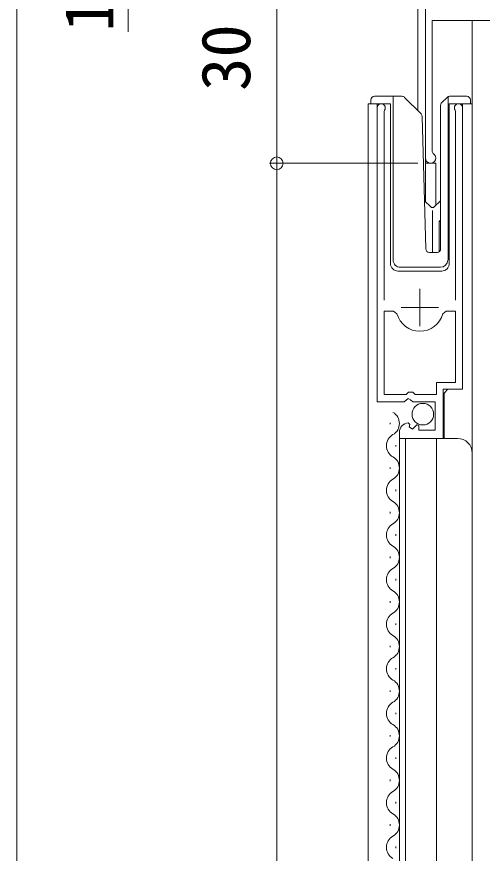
# Model space of a CAD drawing. Units: millimetres, scale not verified. Extents: x -990 to 990, y -1600 to 1603.
# Drawn here: x -611.7 to -549, y -639.5 to -527 of the extents above; entities that cross this region are included whole.
import ezdxf
from ezdxf.enums import TextEntityAlignment as Align

# ---------------------------------------------------------------- set-up
doc = ezdxf.new("R2010")
doc.units = ezdxf.units.MM
doc.header["$LTSCALE"] = 8
for name, color, linetype, lineweight in [('0-3_YKK_11', 2, 'Continuous', 9), ('0-4_YKK_12', 4, 'Continuous', 9), ('0-5_YKK_13', 6, 'Continuous', 9), ('0-7_YSS_K', 7, 'Continuous', 9)]:
    doc.layers.add(name, color=color, linetype=linetype, lineweight=lineweight)
doc.styles.add('ＭＳ ゴシック', font='')
doc.styles.get('ＭＳ ゴシック').set_extended_font_data('MS Gothic')

msp = doc.modelspace()

# ---------------------------------------------------------------- linework, layer by layer
at = {"layer": '0-3_YKK_11'}
for p, q in [((-611.692, -750.835), (-611.692, -400.774)), ((-557.692, -516.694), (-557.692, -539.643)), ((-556.692, -516.694), (-556.692, -551.893)), ((-550.391, -750.835), (-550.391, -527.494)), ((-564.391, -538.693), (-561.391, -538.693)), ((-564.391, -538.693), (-564.391, -750.835)), ((-563.191, -538.693), (-563.191, -568.295)), ((-561.391, -538.693), (-561.391, -560.193)), ((-553.491, -538.693), (-550.391, -538.693)), ((-553.491, -560.193), (-553.491, -538.693)), ((-553.491, -538.693), (-553.491, -558.693)), ((-551.691, -538.693), (-551.691, -576.592)), ((-550.391, -538.693), (-550.391, -585.882)), ((-555.292, -546.694), (-556.692, -546.694)), ((-555.292, -546.694), (-555.292, -552.369)), ((-560.391, -561.193), (-554.491, -561.193)), ((-553.691, -577.095), (-554.191, -577.595)), ((-554.191, -577.595), (-554.191, -583.695)), ((-560.191, -583.695), (-552.391, -583.695)), ((-560.191, -750.835), (-560.191, -583.695)), ((-559.391, -750.835), (-559.391, -583.695)), ((-555.191, -750.835), (-555.191, -583.695))]:
    msp.add_line(p, q, dxfattribs=at)
for centre, radius, start, end in [((-560.391, -560.193), 1, 180, 270), ((-554.491, -560.193), 1, 270, 0), ((-552.391, -585.695), 2, 0, 90)]:
    msp.add_arc(centre, radius, start, end, dxfattribs=at)
at = {"layer": '0-4_YKK_12'}
for p, q in [((-563.542, -537.693), (-561.042, -537.693)), ((-561.042, -537.693), (-559.849, -537.693)), ((-561.042, -538.193), (-561.042, -537.693)), ((-553.642, -537.986), (-553.642, -537.738)), ((-553.435, -537.693), (-551.142, -537.693)), ((-564.042, -538.693), (-564.042, -538.193)), ((-561.042, -538.193), (-561.042, -559.693)), ((-559.496, -537.84), (-557.267, -540.068)), ((-554.496, -538.547), (-553.788, -537.84)), ((-553.642, -538.4), (-553.642, -537.986)), ((-553.642, -559.694), (-553.642, -538.4)), ((-550.642, -538.193), (-550.642, -538.693)), ((-554.642, -558.21), (-554.642, -538.9)), ((-556.655, -558.206), (-557.121, -540.409)), ((-555.981, -552.57), (-556.823, -551.769)), ((-554.642, -551.751), (-555.503, -552.57)), ((-555.742, -553.059), (-555.742, -558.693)), ((-554.842, -554.528), (-554.842, -558.614)), ((-556.155, -558.693), (-555.125, -558.693)), ((-560.042, -560.693), (-554.677, -560.693)), ((-561.45, -581.594), (-561.45, -581.794)), ((-560.69, -584.594), (-560.69, -584.794)), ((-561.45, -587.594), (-561.45, -587.794)), ((-560.69, -590.594), (-560.69, -590.794)), ((-561.45, -593.594), (-561.45, -593.794)), ((-560.69, -596.594), (-560.69, -596.794)), ((-561.45, -599.594), (-561.45, -599.794)), ((-560.69, -602.594), (-560.69, -602.794)), ((-561.45, -605.594), (-561.45, -605.794)), ((-560.69, -608.594), (-560.69, -608.794)), ((-561.45, -611.594), (-561.45, -611.794)), ((-560.69, -614.594), (-560.69, -614.794)), ((-561.45, -617.594), (-561.45, -617.794)), ((-560.69, -620.594), (-560.69, -620.794)), ((-561.45, -623.594), (-561.45, -623.794)), ((-560.69, -626.594), (-560.69, -626.794)), ((-561.45, -629.594), (-561.45, -629.794)), ((-560.69, -632.594), (-560.69, -632.794)), ((-561.45, -635.594), (-561.45, -635.794)), ((-560.69, -638.594), (-560.69, -638.794))]:
    msp.add_line(p, q, dxfattribs=at)
for points in [[(-553.742, -537.798), (-553.74, -537.797), (-553.739, -537.796), (-553.738, -537.795), (-553.737, -537.795), (-553.735, -537.794), (-553.734, -537.793), (-553.733, -537.792), (-553.732, -537.791), (-553.73, -537.79), (-553.729, -537.789), (-553.728, -537.788), (-553.726, -537.787), (-553.725, -537.786), (-553.724, -537.785), (-553.722, -537.784), (-553.721, -537.783), (-553.72, -537.782), (-553.718, -537.781), (-553.717, -537.78), (-553.716, -537.78), (-553.715, -537.779), (-553.713, -537.778), (-553.712, -537.777), (-553.711, -537.776), (-553.709, -537.775), (-553.708, -537.774), (-553.707, -537.773), (-553.705, -537.773), (-553.704, -537.772), (-553.702, -537.771), (-553.701, -537.77), (-553.7, -537.769), (-553.698, -537.768), (-553.697, -537.767), (-553.696, -537.767), (-553.694, -537.766), (-553.693, -537.765), (-553.692, -537.764), (-553.69, -537.763)], [(-553.69, -537.763), (-553.689, -537.762), (-553.687, -537.762), (-553.686, -537.761), (-553.685, -537.76), (-553.683, -537.759), (-553.682, -537.758), (-553.681, -537.758), (-553.679, -537.757), (-553.678, -537.756), (-553.676, -537.755), (-553.675, -537.755), (-553.674, -537.754), (-553.672, -537.753), (-553.671, -537.752), (-553.669, -537.752), (-553.668, -537.751), (-553.666, -537.75), (-553.665, -537.749), (-553.664, -537.749), (-553.662, -537.748), (-553.661, -537.747), (-553.659, -537.746), (-553.658, -537.746), (-553.656, -537.745), (-553.655, -537.744), (-553.654, -537.744), (-553.652, -537.743), (-553.651, -537.742), (-553.649, -537.742), (-553.648, -537.741), (-553.646, -537.74), (-553.645, -537.739), (-553.643, -537.739), (-553.642, -537.738)], [(-553.788, -537.84), (-553.787, -537.839), (-553.786, -537.837), (-553.785, -537.836), (-553.784, -537.835), (-553.783, -537.834), (-553.782, -537.833), (-553.78, -537.832), (-553.779, -537.831), (-553.778, -537.83), (-553.777, -537.829), (-553.776, -537.827), (-553.775, -537.826), (-553.773, -537.825), (-553.772, -537.824), (-553.771, -537.823), (-553.77, -537.822), (-553.769, -537.821), (-553.768, -537.82), (-553.766, -537.819), (-553.765, -537.818), (-553.764, -537.817), (-553.763, -537.816), (-553.762, -537.815), (-553.76, -537.814), (-553.759, -537.813), (-553.758, -537.811), (-553.757, -537.81), (-553.755, -537.809), (-553.754, -537.808), (-553.753, -537.807), (-553.752, -537.806), (-553.75, -537.805), (-553.749, -537.804), (-553.748, -537.803), (-553.747, -537.802), (-553.746, -537.801), (-553.744, -537.8), (-553.743, -537.799), (-553.742, -537.798)], [(-555.968, -552.581), (-555.97, -552.58), (-555.971, -552.578), (-555.973, -552.577), (-555.974, -552.576), (-555.975, -552.575), (-555.977, -552.573), (-555.978, -552.572), (-555.98, -552.571), (-555.981, -552.57)], [(-555.816, -552.651), (-555.821, -552.65), (-555.826, -552.649), (-555.831, -552.648), (-555.836, -552.646), (-555.841, -552.645), (-555.846, -552.644), (-555.851, -552.642), (-555.856, -552.641), (-555.86, -552.64), (-555.865, -552.638), (-555.869, -552.636), (-555.874, -552.635), (-555.878, -552.633), (-555.883, -552.631), (-555.887, -552.629), (-555.892, -552.628), (-555.896, -552.626), (-555.901, -552.624), (-555.905, -552.622), (-555.909, -552.619), (-555.913, -552.617), (-555.917, -552.615), (-555.921, -552.613), (-555.925, -552.611), (-555.929, -552.609), (-555.932, -552.607), (-555.936, -552.605), (-555.94, -552.602), (-555.943, -552.6), (-555.947, -552.597), (-555.951, -552.595), (-555.954, -552.592), (-555.958, -552.59), (-555.961, -552.587), (-555.963, -552.586), (-555.964, -552.585), (-555.965, -552.583), (-555.967, -552.582), (-555.968, -552.581)], [(-555.615, -552.637), (-555.62, -552.638), (-555.625, -552.64), (-555.63, -552.641), (-555.635, -552.643), (-555.64, -552.644), (-555.645, -552.646), (-555.65, -552.647), (-555.655, -552.648), (-555.66, -552.649), (-555.665, -552.65), (-555.67, -552.651), (-555.675, -552.652), (-555.681, -552.653), (-555.686, -552.654), (-555.691, -552.655), (-555.696, -552.655), (-555.701, -552.656), (-555.707, -552.656), (-555.712, -552.657), (-555.717, -552.657), (-555.723, -552.658), (-555.728, -552.658), (-555.733, -552.658), (-555.738, -552.658), (-555.744, -552.658), (-555.749, -552.658), (-555.754, -552.658), (-555.759, -552.658), (-555.765, -552.657), (-555.77, -552.657), (-555.775, -552.657), (-555.78, -552.656), (-555.786, -552.656), (-555.791, -552.655), (-555.796, -552.654), (-555.801, -552.654), (-555.806, -552.653), (-555.811, -552.652), (-555.816, -552.651)], [(-555.503, -552.57), (-555.504, -552.57), (-555.505, -552.571), (-555.506, -552.572), (-555.506, -552.573), (-555.507, -552.574), (-555.508, -552.575), (-555.509, -552.575), (-555.51, -552.576), (-555.511, -552.577), (-555.512, -552.578), (-555.513, -552.578), (-555.514, -552.579), (-555.515, -552.58), (-555.515, -552.581), (-555.519, -552.584), (-555.522, -552.586), (-555.525, -552.589), (-555.529, -552.591), (-555.532, -552.594), (-555.535, -552.596), (-555.539, -552.599), (-555.542, -552.601), (-555.546, -552.603), (-555.55, -552.605), (-555.553, -552.608), (-555.557, -552.61), (-555.56, -552.612), (-555.564, -552.614), (-555.569, -552.616), (-555.573, -552.619), (-555.578, -552.621), (-555.582, -552.623), (-555.587, -552.625), (-555.591, -552.627), (-555.596, -552.629), (-555.601, -552.631), (-555.606, -552.633), (-555.61, -552.635), (-555.615, -552.637)], [(-554.642, -554.528), (-554.842, -554.528), (-554.642, -554.337)]]:
    msp.add_lwpolyline(points, dxfattribs=at)
msp.add_circle((-557.041, -580.445), 1.45, dxfattribs=at)
for centre, radius, start, end in [((-563.542, -538.193), 0.5, 90, 180), ((-559.849, -538.193), 0.5, 45, 90), ((-553.435, -538.193), 0.5, 90, 114.4698), ((-551.142, -538.193), 0.5, 0, 90), ((-554.142, -538.9), 0.5, 135, 180), ((-557.621, -540.422), 0.5, 1.5, 45), ((-556.155, -558.193), 0.5, 181.5, 270), ((-555.142, -558.21), 0.5, 272, 0), ((-560.042, -559.693), 1, 180, 270), ((-554.677, -559.693), 1, 270, 358), ((-561.908, -581.694), 1.718, 299.19051, 60.80923), ((-560.232, -584.694), 1.718, 119.19924, 240.8005), ((-561.908, -587.694), 1.718, 299.19051, 60.80923), ((-560.232, -590.694), 1.718, 119.19924, 240.8005), ((-561.908, -593.694), 1.718, 299.19051, 60.80923), ((-560.232, -596.694), 1.718, 119.19924, 240.8005), ((-561.908, -599.694), 1.718, 299.19051, 60.80923), ((-560.232, -602.694), 1.718, 119.19924, 240.8005), ((-561.908, -605.694), 1.718, 299.19051, 60.80923), ((-560.232, -608.694), 1.718, 119.19924, 240.8005), ((-561.908, -611.694), 1.718, 299.19051, 60.80923), ((-560.232, -614.694), 1.718, 119.19924, 240.8005), ((-561.908, -617.694), 1.718, 299.19051, 60.80923), ((-560.232, -620.694), 1.718, 119.19924, 240.8005), ((-561.908, -623.694), 1.718, 299.19051, 60.80923), ((-560.232, -626.694), 1.718, 119.19924, 240.8005), ((-561.908, -629.694), 1.718, 299.19051, 60.80923), ((-560.232, -632.694), 1.718, 119.19924, 240.8005), ((-561.908, -635.694), 1.718, 299.19051, 60.80923), ((-560.232, -638.694), 1.718, 119.19924, 240.8005)]:
    msp.add_arc(centre, radius, start, end, dxfattribs=at)
at = {"layer": '0-5_YKK_13'}
for p, q in [((-576.692, -546.694), (-576.692, -516.694)), ((-557.692, -546.694), (-577.692, -546.694)), ((-557.692, -546.694), (-577.692, -546.694)), ((-576.692, -1123.694), (-576.692, -546.694))]:
    msp.add_line(p, q, dxfattribs=at)
msp.add_lwpolyline([(-576.692, -516.194), (-596.692, -524.22), (-596.692, -529.02)], dxfattribs=at)
msp.add_circle((-576.692, -546.694), 0.85, dxfattribs=at)
msp.add_circle((-576.692, -546.694), 0.85, dxfattribs=at)
at = {"layer": '0-7_YSS_K'}
for p, q in [((-557.441, -568.595), (-557.441, -563.595)), ((-562.241, -577.795), (-562.241, -566.595)), ((-559.941, -566.095), (-554.941, -566.095))]:
    msp.add_line(p, q, dxfattribs=at)
for points in [[(-555.148, -520.539), (-555.08, -520.157), (-555.892, -518.75), (-555.892, -517.494), (-554.692, -517.494), (-554.692, -516.694), (-556.692, -516.694), (-556.692, -545.994)], [(-555.642, -545.388), (-555.792, -545.128), (-555.792, -527.494), (-537.692, -527.494), (-537.692, -538.194), (-537.992, -538.494), (-537.992, -549.694), (-536.392, -549.694), (-536.392, -527.494), (-531.292, -527.494), (-531.292, -526.794)], [(-563.191, -539.245), (-563.191, -578.795), (-559.56, -578.795), (-559.02, -578.342), (-558.691, -578.495), (-558.391, -578.795), (-555.391, -578.795), (-555.391, -582.595), (-557.591, -582.595), (-557.591, -581.961), (-557.838, -581.859), (-558.415, -582.436), (-558.883, -582.166), (-558.798, -581.847), (-559.009, -581.596)], [(-562.241, -565.095), (-562.241, -539.727), (-562.188, -539.557)], [(-560.191, -582.89), (-560.191, -583.695), (-554.291, -583.695), (-554.291, -577.095), (-551.691, -577.095), (-551.691, -539.245)], [(-552.694, -539.557), (-552.641, -539.727), (-552.641, -565.095)], [(-562.241, -577.795), (-562.241, -566.595), (-561.004, -566.595), (-560.522, -566.96)], [(-554.36, -566.96), (-553.879, -566.595), (-552.641, -566.595), (-552.641, -576.195), (-555.191, -576.195), (-555.191, -577.795), (-558.091, -577.795), (-558.391, -577.495), (-558.991, -577.495), (-559.291, -577.795), (-562.241, -577.795)]]:
    msp.add_lwpolyline(points, dxfattribs=at)
for centre, radius, start, end in [((-562.641, -539.245), 0.55, 325.43955, 179.99998), ((-552.241, -539.245), 0.55, 0.00002, 214.56068), ((-555.992, -545.994), 0.7, 180.00006, 60.00004), ((-557.441, -566.095), 3.2, 195.68061, 269.99999), ((-557.441, -566.095), 3.2, 270.00002, 344.3194), ((-558.891, -582.89), 1.3, 95.2159, 180.00002)]:
    msp.add_arc(centre, radius, start, end, dxfattribs=at)

# ---------------------------------------------------------------- texts
at = {"layer": '0-5_YKK_13', "style": 'ＭＳ ゴシック'}
for s, p in [('1', (-596.692, -529.02)), ('30', (-578.292, -536.974))]:
    msp.add_text(s, height=6.598, rotation=90, dxfattribs=at).set_placement(p, align=Align.BOTTOM_LEFT)

doc.saveas('drawing.dxf')
